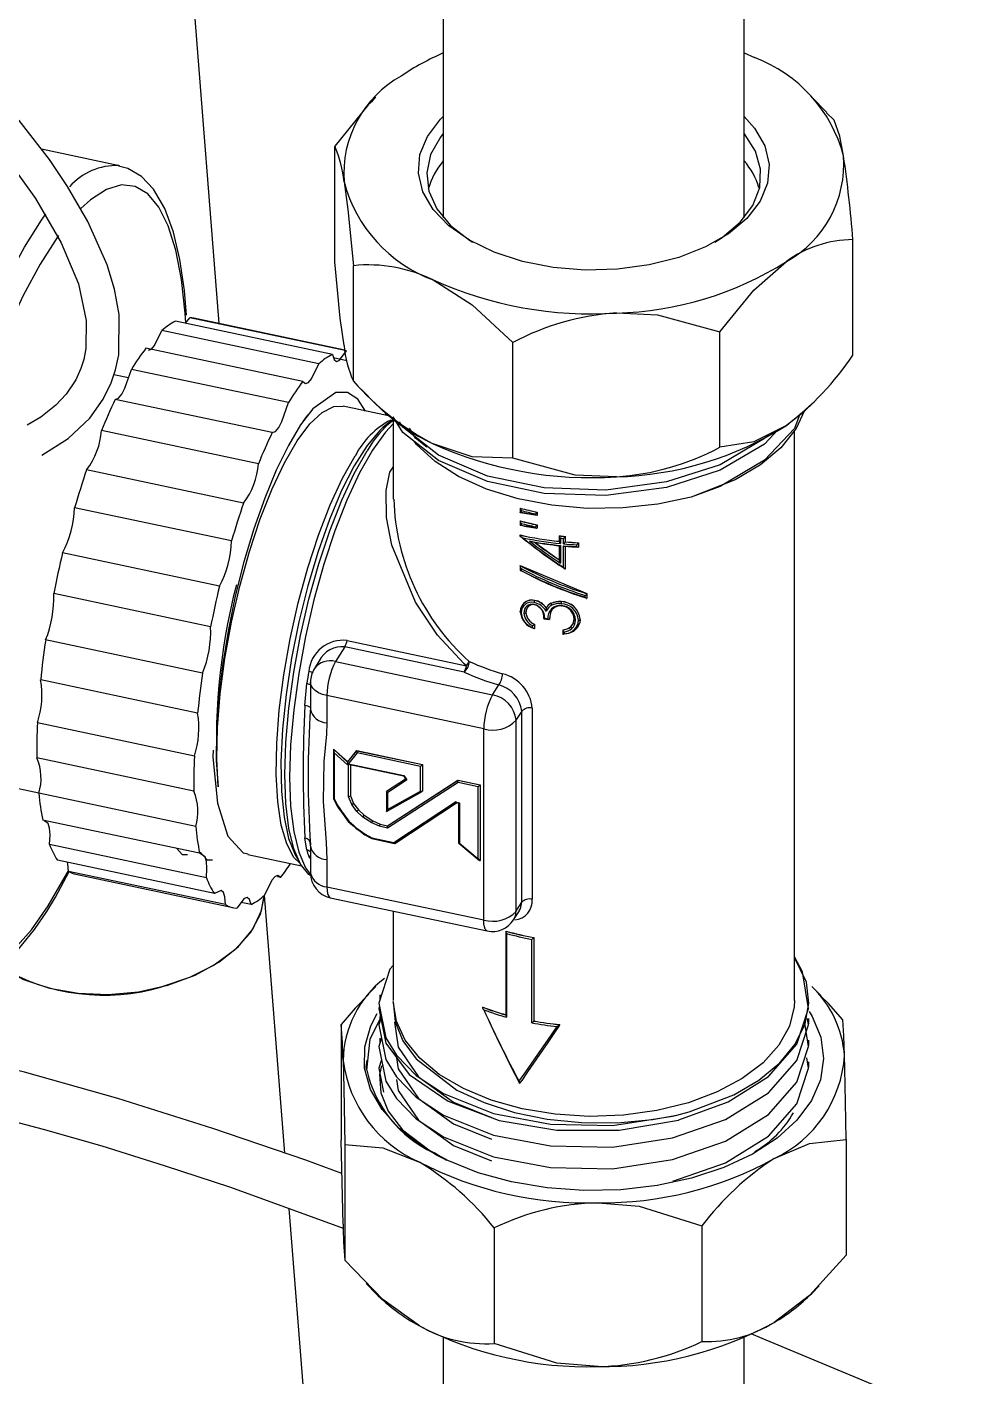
# Model space of a CAD drawing. Header units: millimetres. Extents: x 75 to 2075, y 25 to 1460.
# Drawn here: x 1692.1 to 1786.9, y 850 to 984.5 of the extents above; entities that cross this region are included whole.
import ezdxf

# ---------------------------------------------------------------- set-up
doc = ezdxf.new("R2010")
doc.units = ezdxf.units.MM
doc.header["$LTSCALE"] = 5

msp = doc.modelspace()

# ---------------------------------------------------------------- linework, layer by layer
at = {"color": 7, "linetype": 'Continuous', "lineweight": 25}
for p, q in [((1711.221, 954.897), (1703.705, 1049.758)), ((1733.566, 1007.158), (1733.566, 965.452)), ((1763.566, 965.452), (1763.566, 1007.158)), ((1763.566, 981.872), (1764.581, 981.408)), ((1726.842, 977.469), (1726.465, 977.086)), ((1771.802, 975.935), (1770.29, 977.469)), ((1772.533, 975.176), (1771.761, 975.892)), ((1722.736, 961.053), (1722.736, 972.578)), ((1701.276, 970.635), (1693.494, 972.284)), ((1760.641, 963.014), (1761.364, 963.482)), ((1774.397, 951.743), (1774.397, 963.269)), ((1724.599, 949.146), (1724.599, 960.671)), ((1722.506, 951.824), (1706.861, 955.141)), ((1707.848, 954.931), (1708.281, 955.484)), ((1723.927, 952.168), (1708.281, 955.484)), ((1723.745, 952.243), (1708.681, 955.436)), ((1721.16, 950.889), (1705.515, 954.205)), ((1761.129, 942.563), (1761.129, 954.088)), ((1719.563, 949.135), (1703.917, 952.451)), ((1740.503, 941.487), (1740.503, 953.012)), ((1723.95, 951.197), (1722.62, 951.479)), ((1702.189, 949.486), (1700.727, 949.796)), ((1718.128, 947.017), (1702.483, 950.333)), ((1725.364, 948.352), (1726.842, 946.853)), ((1716.51, 944.024), (1700.865, 947.34)), ((1770.29, 946.853), (1770.658, 947.226)), ((1728.115, 945.695), (1723.575, 946.657)), ((1715.128, 940.932), (1699.483, 944.248)), ((1728.038, 944.923), (1727.54, 944.524)), ((1728.566, 945.3), (1728.038, 944.923)), ((1728.565, 945.261), (1728.21, 944.943)), ((1728.566, 945.336), (1728.566, 937.391)), ((1768.566, 887.405), (1768.566, 944.236)), ((1713.648, 936.993), (1698.002, 940.309)), ((1712.453, 933.229), (1696.808, 936.545)), ((1741.222, 936.462), (1741.222, 936.054)), ((1741.233, 936.503), (1741.239, 936.512)), ((1741.239, 936.512), (1742.936, 936.109)), ((1741.318, 936.263), (1741.318, 936.091)), ((1742.931, 936.1), (1742.936, 936.109)), ((1742.931, 936.1), (1742.931, 935.804)), ((1742.936, 936.109), (1742.936, 935.813)), ((1741.222, 935.18), (1741.222, 934.771)), ((1741.233, 935.221), (1741.239, 935.23)), ((1741.239, 935.23), (1742.936, 934.83)), ((1741.318, 934.98), (1741.318, 934.809)), ((1742.744, 935.862), (1742.744, 935.925)), ((1742.931, 935.804), (1742.936, 935.813)), ((1742.931, 934.821), (1742.936, 934.83)), ((1742.931, 934.821), (1742.931, 934.521)), ((1742.936, 934.83), (1742.936, 934.53)), ((1741.232, 933.816), (1741.239, 933.825)), ((1742.744, 934.58), (1742.744, 934.645)), ((1742.931, 934.521), (1742.936, 934.53)), ((1745.115, 933.718), (1745.115, 933.168)), ((1745.117, 933.735), (1745.12, 933.745)), ((1745.117, 933.735), (1745.117, 933.735)), ((1745.24, 933.513), (1745.24, 932.963)), ((1745.537, 932.936), (1745.537, 933.485)), ((1745.708, 933.681), (1745.71, 933.69)), ((1745.708, 933.681), (1745.708, 933.681)), ((1745.708, 933.681), (1745.708, 933.131)), ((1745.71, 933.69), (1745.71, 933.141)), ((1711.256, 928.729), (1695.61, 932.045)), ((1742.658, 933.11), (1745.12, 931.348)), ((1745.115, 932.746), (1745.115, 931.32)), ((1745.24, 932.781), (1745.24, 931.006)), ((1745.537, 930.604), (1745.537, 932.753)), ((1745.708, 933.131), (1745.71, 933.141)), ((1745.708, 932.704), (1745.708, 930.444)), ((1745.71, 932.703), (1745.71, 930.454)), ((1746.885, 932.662), (1746.885, 932.844)), ((1747.047, 933.046), (1747.048, 933.056)), ((1747.047, 933.046), (1747.047, 933.046)), ((1747.047, 933.046), (1747.047, 932.619)), ((1747.047, 932.619), (1747.048, 932.628)), ((1747.047, 932.619), (1747.047, 932.619)), ((1747.048, 933.056), (1747.048, 932.628)), ((1741.222, 930.719), (1741.222, 930.288)), ((1741.233, 930.763), (1741.239, 930.772)), ((1741.239, 930.772), (1747.87, 927.984)), ((1741.318, 930.477), (1741.318, 930.286)), ((1745.708, 930.444), (1745.71, 930.454)), ((1710.366, 924.661), (1694.72, 927.977)), ((1747.869, 927.974), (1747.87, 927.984)), ((1747.869, 927.974), (1747.869, 927.524)), ((1747.87, 927.984), (1747.87, 927.533)), ((1742.664, 927.298), (1742.668, 927.307)), ((1744.307, 927.009), (1744.31, 927.018)), ((1745.325, 927.181), (1745.328, 927.19)), ((1747.713, 927.615), (1747.713, 927.805)), ((1747.869, 927.524), (1747.87, 927.533)), ((1741.793, 926.08), (1741.798, 926.089)), ((1741.847, 926.413), (1741.798, 926.089)), ((1743.588, 925.469), (1744.116, 925.396)), ((1743.821, 926.557), (1743.825, 926.566)), ((1744.163, 925.418), (1744.166, 925.428)), ((1744.226, 925.914), (1744.166, 925.428)), ((1746.6, 925.444), (1746.601, 925.453)), ((1747.196, 925.408), (1747.197, 925.417)), ((1742.456, 924.594), (1742.456, 924.784)), ((1742.645, 924.92), (1742.649, 924.929)), ((1742.645, 924.92), (1742.645, 924.492)), ((1742.645, 924.492), (1742.649, 924.501)), ((1742.649, 924.929), (1742.649, 924.501)), ((1745.484, 924.342), (1745.484, 923.919)), ((1745.486, 924.357), (1745.489, 924.366)), ((1745.612, 924.168), (1745.612, 923.982)), ((1746.286, 924.668), (1746.287, 924.677)), ((1709.568, 920.041), (1693.922, 923.358)), ((1723.753, 922.675), (1722.819, 921.207)), ((1735.637, 920.156), (1723.753, 922.675)), ((1723.981, 923.305), (1735.866, 920.786)), ((1721.199, 921.277), (1720.709, 920.508)), ((1722.819, 921.207), (1738.464, 917.891)), ((1709.069, 916.068), (1693.424, 919.385)), ((1719.767, 916.814), (1719.95, 919.005)), ((1720.319, 919.166), (1720.319, 916.459)), ((1738.464, 917.891), (1739.091, 918.876)), ((1737.603, 914.495), (1721.957, 917.811)), ((1721.957, 917.811), (1721.957, 915.104)), ((1741.391, 916.265), (1740.811, 915.353)), ((1741.391, 897.212), (1741.391, 916.265)), ((1742.429, 916.557), (1742.429, 897.504)), ((1708.75, 911.781), (1693.104, 915.097)), ((1737.603, 895.443), (1737.603, 914.495)), ((1740.811, 915.353), (1740.811, 896.3)), ((1722.601, 912.434), (1722.601, 907.56)), ((1722.61, 912.479), (1722.616, 912.488)), ((1722.61, 912.479), (1724.026, 911.19)), ((1722.616, 912.488), (1724.032, 911.199)), ((1722.699, 912.113), (1722.699, 907.506)), ((1724.012, 910.917), (1722.699, 912.113)), ((1724.962, 912.097), (1724.012, 910.917)), ((1724.026, 911.19), (1724.934, 912.318)), ((1724.032, 911.199), (1724.939, 912.327)), ((1724.934, 912.318), (1724.939, 912.327)), ((1724.934, 912.318), (1731.478, 910.931)), ((1724.934, 912.318), (1724.962, 912.097)), ((1724.939, 912.327), (1731.484, 910.94)), ((1731.286, 910.757), (1724.962, 912.097)), ((1708.691, 908.291), (1693.046, 911.608)), ((1724.026, 911.19), (1724.012, 910.917)), ((1724.026, 911.19), (1724.032, 911.199)), ((1724.11, 911.026), (1729.637, 909.854)), ((1724.11, 907.729), (1724.11, 911.026)), ((1724.11, 911.026), (1724.244, 910.936)), ((1724.244, 910.936), (1729.598, 909.802)), ((1724.303, 910.924), (1724.303, 907.805)), ((1724.309, 910.923), (1724.309, 907.814)), ((1731.286, 910.757), (1731.478, 910.931)), ((1731.286, 908.274), (1731.286, 910.757)), ((1731.478, 910.931), (1731.484, 910.94)), ((1731.478, 910.931), (1731.478, 908.27)), ((1731.484, 910.94), (1731.484, 908.279)), ((1727.907, 908.284), (1729.785, 909.52)), ((1727.913, 908.293), (1729.783, 909.524)), ((1729.939, 909.401), (1727.996, 908.123)), ((1727.998, 904.828), (1735.029, 909.375)), ((1728.003, 904.837), (1735.034, 909.384)), ((1735.035, 909.159), (1728.004, 904.612)), ((1729.637, 909.854), (1729.598, 909.802)), ((1729.598, 909.802), (1729.813, 909.478)), ((1729.637, 909.854), (1729.939, 909.401)), ((1729.939, 909.401), (1729.813, 909.478)), ((1735.029, 909.375), (1735.034, 909.384)), ((1735.035, 909.159), (1735.029, 909.375)), ((1735.029, 909.375), (1737.245, 908.905)), ((1735.034, 909.384), (1737.251, 908.914)), ((1737.053, 908.731), (1735.035, 909.159)), ((1689.812, 908.836), (1693.241, 908.109)), ((1708.881, 904.756), (1693.235, 908.072)), ((1724.11, 907.729), (1724.303, 907.805)), ((1724.303, 907.805), (1724.309, 907.814)), ((1724.303, 907.805), (1724.619, 907.06)), ((1724.309, 907.814), (1724.625, 907.069)), ((1727.898, 908.251), (1727.898, 906.271)), ((1727.898, 906.271), (1731.456, 908.249)), ((1727.907, 908.284), (1727.913, 908.293)), ((1727.996, 908.123), (1727.907, 908.284)), ((1727.996, 906.445), (1731.286, 908.274)), ((1727.996, 908.123), (1727.996, 906.445)), ((1731.286, 908.274), (1731.478, 908.27)), ((1731.478, 908.27), (1731.484, 908.279)), ((1737.053, 908.731), (1737.245, 908.905)), ((1737.053, 901.552), (1737.053, 908.731)), ((1737.245, 908.905), (1737.251, 908.914)), ((1737.245, 908.905), (1737.245, 901.367)), ((1737.251, 908.914), (1737.251, 901.376)), ((1722.601, 907.56), (1722.699, 907.506)), ((1722.605, 907.543), (1722.757, 907.242)), ((1722.699, 907.506), (1722.84, 907.228)), ((1722.757, 907.242), (1722.91, 906.941)), ((1722.84, 907.228), (1722.989, 906.934)), ((1722.91, 906.941), (1722.989, 906.934)), ((1722.911, 906.939), (1723.13, 906.605)), ((1722.989, 906.934), (1723.204, 906.606)), ((1723.13, 906.605), (1723.332, 906.298)), ((1723.204, 906.606), (1723.404, 906.302)), ((1724.444, 906.944), (1724.11, 907.729)), ((1724.444, 906.944), (1724.619, 907.06)), ((1724.941, 906.265), (1724.444, 906.944)), ((1724.619, 907.06), (1724.625, 907.069)), ((1724.619, 907.06), (1725.095, 906.41)), ((1724.625, 907.069), (1725.1, 906.419)), ((1724.941, 906.265), (1725.095, 906.41)), ((1725.095, 906.41), (1725.1, 906.419)), ((1725.095, 906.41), (1725.678, 905.879)), ((1725.1, 906.419), (1725.684, 905.888)), ((1728.623, 903.155), (1734.795, 907.215)), ((1728.718, 903.085), (1734.877, 907.137)), ((1734.795, 907.215), (1735.188, 907.132)), ((1734.863, 907.14), (1734.795, 907.215)), ((1734.863, 907.14), (1735.096, 907.09)), ((1735.09, 907.092), (1735.09, 903.109)), ((1735.096, 907.09), (1735.188, 907.132)), ((1735.188, 907.132), (1735.188, 903.087)), ((1709.269, 902.092), (1693.623, 905.408)), ((1723.332, 906.298), (1723.404, 906.302)), ((1723.332, 906.298), (1724.086, 905.267)), ((1723.404, 906.302), (1724.146, 905.287)), ((1724.086, 905.267), (1724.146, 905.287)), ((1724.087, 905.266), (1724.55, 904.86)), ((1724.146, 905.287), (1724.598, 904.892)), ((1725.55, 905.71), (1724.941, 906.265)), ((1725.55, 905.71), (1725.678, 905.879)), ((1726.442, 905.132), (1725.55, 905.71)), ((1725.678, 905.879), (1725.684, 905.888)), ((1725.678, 905.879), (1726.545, 905.317)), ((1725.684, 905.888), (1726.551, 905.326)), ((1726.442, 905.132), (1726.545, 905.317)), ((1727.196, 904.783), (1726.442, 905.132)), ((1726.545, 905.317), (1726.551, 905.326)), ((1726.545, 905.317), (1727.267, 904.983)), ((1726.551, 905.326), (1727.273, 904.992)), ((1724.55, 904.86), (1724.845, 904.601)), ((1724.598, 904.892), (1724.887, 904.637)), ((1724.845, 904.601), (1724.887, 904.637)), ((1724.845, 904.601), (1725.283, 904.286)), ((1724.887, 904.637), (1725.319, 904.326)), ((1725.283, 904.286), (1725.751, 903.948)), ((1725.319, 904.326), (1725.781, 903.993)), ((1725.751, 903.948), (1725.781, 903.993)), ((1725.751, 903.948), (1726.428, 903.559)), ((1725.781, 903.993), (1726.431, 903.619)), ((1727.196, 904.783), (1727.267, 904.983)), ((1728.004, 904.612), (1727.196, 904.783)), ((1727.267, 904.983), (1727.273, 904.992)), ((1727.267, 904.983), (1727.998, 904.828)), ((1727.273, 904.992), (1728.003, 904.837)), ((1727.998, 904.828), (1728.003, 904.837)), ((1728.004, 904.612), (1727.998, 904.828)), ((1709.949, 899.654), (1694.304, 902.97)), ((1719.95, 902.419), (1719.767, 903.633)), ((1720.319, 902.82), (1720.327, 902.939)), ((1720.319, 902.82), (1720.319, 900.113)), ((1726.429, 903.559), (1726.431, 903.619)), ((1726.429, 903.559), (1728.691, 903.079)), ((1726.431, 903.619), (1728.623, 903.155)), ((1728.718, 903.085), (1728.623, 903.155)), ((1735.188, 903.087), (1735.09, 903.109)), ((1735.099, 903.091), (1737.18, 901.376)), ((1735.188, 903.087), (1737.053, 901.552)), ((1710.745, 898.076), (1695.1, 901.392)), ((1714.086, 901.987), (1719.424, 900.855)), ((1718.889, 901.757), (1719.337, 900.999)), ((1720.319, 901.558), (1720.143, 901.808)), ((1721.957, 901.465), (1721.957, 898.759)), ((1737.245, 901.367), (1737.251, 901.376)), ((1711.85, 896.975), (1696.204, 900.291)), ((1696.931, 900.001), (1712.577, 896.685)), ((1717.34, 899.67), (1717.027, 899.736)), ((1721.957, 898.759), (1737.603, 895.443)), ((1714.396, 896.98), (1713.409, 897.189)), ((1717.772, 872.215), (1715.736, 897.91)), ((1722.301, 897.668), (1737.946, 894.352)), ((1740.811, 896.3), (1741.391, 897.212)), ((1728.566, 896.34), (1728.566, 887.403)), ((1740.574, 895.456), (1741.151, 896.362)), ((1739.806, 894.329), (1739.813, 894.337)), ((1739.806, 894.329), (1739.806, 894.329)), ((1739.791, 894.278), (1739.791, 885.932)), ((1739.876, 894.09), (1739.876, 885.744)), ((1742.396, 885.191), (1742.396, 893.512)), ((1742.585, 893.691), (1742.59, 893.7)), ((1742.585, 893.691), (1742.585, 893.691)), ((1742.585, 893.691), (1742.585, 885.37)), ((1742.59, 893.7), (1742.59, 885.379)), ((1726.842, 888.825), (1726.114, 888.087)), ((1727.253, 887.993), (1727.253, 887.479)), ((1771.224, 887.878), (1770.29, 888.825)), ((1737.487, 886.748), (1737.496, 886.756)), ((1723.394, 885.012), (1723.394, 873.487)), ((1727.253, 885.833), (1727.253, 885.319)), ((1742.585, 885.37), (1742.59, 885.379)), ((1745.182, 885.009), (1745.185, 885.018)), ((1769.998, 885.092), (1769.998, 885.632)), ((1727.253, 883.672), (1727.253, 883.159)), ((1769.998, 882.932), (1769.998, 883.472)), ((1769.998, 880.772), (1769.998, 881.312)), ((1723.745, 873.058), (1723.745, 861.533)), ((1773.738, 873.547), (1773.738, 862.022)), ((1732.604, 872.195), (1733.895, 871.506)), ((1732.687, 872.266), (1732.993, 872.063)), ((1721.708, 822.527), (1718.211, 866.671)), ((1738.636, 864.748), (1738.636, 853.223)), ((1759.344, 864.951), (1759.344, 853.426)), ((1725.862, 859.202), (1726.842, 858.209)), ((1770.29, 858.209), (1771.044, 858.974)), ((1733.566, 853.806), (1733.566, 831.491)), ((1763.566, 831.491), (1763.566, 853.806))]:
    msp.add_line(p, q, dxfattribs=at)
at = {"color": 7, "linetype": 'Continuous', "lineweight": 25, "flags": 128}
for points in [[(1673.567, 988.504), (1678.612, 983.892), (1684.121, 978.34), (1689.549, 972.039), (1692.915, 967.374), (1695.482, 962.954), (1697.182, 958.863), (1697.97, 955.206), (1697.932, 952.409), (1697.72, 951.326), (1697.436, 950.419), (1696.932, 949.304), (1695.969, 947.859), (1694.933, 946.753), (1693.451, 945.569), (1692.068, 944.756)], [(1693.545, 941.79), (1696.162, 943.428), (1698.321, 945.478), (1699.671, 947.373), (1700.46, 948.996), (1700.896, 950.301), (1701.208, 951.776), (1701.253, 955.808), (1700.792, 958.331), (1700.053, 960.759), (1698.141, 965.069), (1696.103, 968.574), (1694.299, 971.248), (1690.346, 976.336), (1685.371, 981.859), (1679.347, 987.77)], [(1726.493, 977.055), (1726.118, 976.726), (1722.736, 972.578)], [(1762.004, 963.855), (1759.715, 962.539), (1757.047, 961.489), (1754.09, 960.74), (1750.944, 960.317), (1747.718, 960.236), (1744.521, 960.497), (1741.461, 961.094), (1738.643, 962.005), (1736.163, 963.199), (1734.106, 964.636), (1732.541, 966.267), (1731.522, 968.036), (1731.083, 969.883), (1731.239, 971.745), (1731.986, 973.559), (1733.297, 975.262), (1733.566, 975.53)], [(1763.566, 975.53), (1764.591, 974.386), (1765.61, 972.617), (1766.049, 970.77), (1765.893, 968.908), (1765.146, 967.094), (1763.835, 965.39), (1762.004, 963.855)], [(1773.465, 971.625), (1773.095, 973.597), (1772.533, 975.176)], [(1733.566, 973.84), (1733.279, 973.478), (1732.298, 971.739), (1731.906, 969.924), (1732.116, 968.098), (1732.921, 966.329), (1734.291, 964.68), (1736.177, 963.21), (1736.491, 963.014)], [(1761.364, 963.482), (1763.153, 964.992), (1764.415, 966.67), (1765.105, 968.455), (1765.196, 970.283), (1764.686, 972.089), (1763.594, 973.806), (1763.566, 973.84)], [(1707.946, 955.75), (1707.762, 958.202), (1707.312, 961.295), (1706.663, 964.022), (1705.795, 966.364), (1704.666, 968.298), (1703.462, 969.569), (1702.123, 970.372), (1701.175, 970.585)], [(1707.888, 954.971), (1707.826, 955.945), (1707.464, 959.305), (1706.902, 962.215), (1706.147, 964.629), (1705.21, 966.511), (1704.107, 967.833), (1702.854, 968.574), (1701.47, 968.724), (1699.975, 968.28), (1698.393, 967.248), (1697.413, 966.355)], [(1723.667, 969.027), (1724.037, 966.272), (1724.599, 960.671)], [(1683.849, 889.148), (1683.251, 889.366), (1682.031, 890.258), (1680.96, 891.707), (1680.053, 893.692), (1679.323, 896.185), (1678.78, 899.15), (1678.431, 902.547), (1678.282, 906.328), (1678.334, 910.439), (1678.586, 914.822), (1679.036, 919.417), (1679.677, 924.159), (1680.5, 928.981), (1681.494, 933.816), (1682.643, 938.595), (1683.933, 943.252), (1685.345, 947.721), (1686.86, 951.94), (1688.455, 955.849), (1690.11, 959.393), (1691.799, 962.522), (1693.501, 965.194), (1693.953, 965.823)], [(1695.193, 963.679), (1695.063, 963.495), (1693.365, 960.83), (1691.681, 957.691), (1690.034, 954.125), (1688.451, 950.186), (1686.955, 945.934), (1685.568, 941.434), (1684.313, 936.754), (1683.207, 931.964), (1682.268, 927.138), (1681.51, 922.348), (1680.944, 917.667), (1680.58, 913.166), (1680.422, 908.913), (1680.472, 904.974), (1680.731, 901.406), (1681.01, 899.307)], [(1723.667, 952.697), (1723.297, 955.452), (1722.736, 961.053)], [(1761.129, 954.088), (1764.511, 958.236), (1767.763, 961.081)], [(1732.551, 959.244), (1736.449, 956.772), (1740.503, 953.012)], [(1750.816, 955.953), (1754.91, 955.775), (1761.129, 954.088)], [(1704.161, 952.261), (1704.178, 952.248), (1704.47, 952.357), (1704.781, 952.718), (1705.515, 954.205)], [(1722.506, 951.824), (1722.674, 951.315), (1722.907, 951.133), (1723.186, 951.222), (1723.927, 952.168)], [(1719.563, 949.135), (1719.824, 948.932), (1720.116, 949.041), (1720.427, 949.401), (1721.16, 950.889)], [(1700.865, 947.34), (1701.193, 947.464), (1701.516, 947.854), (1701.829, 948.45), (1702.483, 950.333)], [(1716.51, 944.024), (1716.838, 944.148), (1717.162, 944.537), (1717.474, 945.134), (1718.128, 947.017)], [(1725.819, 946.181), (1725.033, 947.374), (1724.017, 948.021), (1722.858, 948.014), (1720.561, 946.414)], [(1770.29, 946.853), (1769.24, 945.881), (1767.763, 944.75)], [(1720.561, 946.414), (1719.341, 944.797), (1718.116, 942.746), (1716.912, 940.298), (1715.756, 937.508), (1714.674, 934.437), (1713.691, 931.154), (1712.828, 927.732), (1712.107, 924.247), (1711.547, 920.78), (1711.159, 917.414), (1710.954, 914.225), (1710.934, 911.342), (1711.105, 908.715)], [(1711.106, 908.719), (1710.974, 911.501), (1711.046, 914.617), (1711.32, 917.985), (1711.791, 921.518), (1712.445, 925.123), (1713.265, 928.708), (1714.23, 932.179), (1715.316, 935.445), (1716.493, 938.422), (1717.731, 941.032), (1718.998, 943.207), (1720.261, 944.89), (1721.487, 946.039), (1722.644, 946.622), (1723.575, 946.657)], [(1720.054, 945.794), (1719.638, 945.251), (1719.609, 945.214)], [(1727.767, 945.988), (1727.803, 945.767), (1727.804, 945.76)], [(1766.94, 944.331), (1765.588, 942.891), (1761.153, 940.293), (1755.799, 938.566), (1749.762, 937.759), (1743.614, 937.974), (1737.984, 939.157), (1733.101, 941.249), (1729.531, 944.03), (1728.554, 945.601)], [(1769.571, 946.249), (1768.734, 944.446), (1767.204, 942.525), (1765.196, 940.829), (1762.651, 939.308), (1758.266, 937.601)], [(1769.12, 945.875), (1768.572, 944.449), (1765.588, 941.271), (1761.153, 938.673), (1758.266, 937.601)], [(1727.54, 944.524), (1727.23, 944.234), (1725.967, 942.734), (1724.687, 940.721), (1723.423, 938.248), (1722.209, 935.379), (1721.076, 932.187), (1720.053, 928.757), (1719.166, 925.175), (1718.439, 921.536), (1717.89, 917.934), (1717.534, 914.461), (1717.38, 911.208), (1717.431, 908.259), (1717.687, 905.69), (1718.141, 903.568), (1718.781, 901.948), (1718.889, 901.757)], [(1728.566, 944.901), (1727.811, 944.083), (1726.517, 942.29)], [(1727.581, 944.511), (1728.179, 945.019), (1728.394, 945.118)], [(1765.969, 943.837), (1765.588, 943.431), (1761.153, 940.833), (1755.799, 939.106), (1749.762, 938.299), (1743.614, 938.514), (1737.984, 939.697), (1733.101, 941.79), (1729.531, 944.57), (1729.196, 945.11)], [(1731.923, 942.594), (1730.803, 943.465), (1730.179, 944.466)], [(1767.763, 944.75), (1764.511, 943.095), (1761.129, 942.563)], [(1758.266, 937.601), (1754.959, 936.895), (1751.464, 936.515), (1747.908, 936.478), (1744.392, 936.788), (1741.016, 937.432), (1737.883, 938.401), (1735.083, 939.665), (1732.764, 941.147), (1730.905, 942.832), (1730.658, 943.173)], [(1740.503, 941.487), (1736.449, 941.631), (1732.551, 942.913)], [(1719.301, 901.06), (1718.678, 901.686), (1717.958, 903.024), (1717.416, 904.881), (1717.063, 907.209), (1716.91, 909.948), (1716.961, 913.026), (1717.215, 916.364), (1717.664, 919.876), (1718.297, 923.47), (1719.098, 927.054), (1720.046, 930.534), (1721.117, 933.821), (1722.282, 936.829), (1723.511, 939.48), (1724.774, 941.707)], [(1720.33, 899.876), (1720.174, 899.991), (1719.34, 900.993), (1718.669, 902.533), (1718.177, 904.572), (1717.877, 907.06), (1717.776, 909.936), (1717.877, 913.129), (1718.177, 916.56), (1718.669, 920.146), (1719.34, 923.797), (1720.174, 927.423), (1721.151, 930.936), (1722.247, 934.249), (1723.434, 937.28), (1724.683, 939.955), (1725.964, 942.208)], [(1726.517, 942.29), (1725.223, 940.014), (1723.961, 937.311), (1722.762, 934.249), (1721.655, 930.902), (1720.668, 927.353), (1719.825, 923.689), (1719.147, 920.001), (1718.65, 916.379), (1718.347, 912.912), (1718.245, 909.687), (1718.347, 906.781), (1718.65, 904.267), (1719.147, 902.207), (1719.825, 900.652), (1720.323, 899.965)], [(1750.816, 939.622), (1746.722, 939.8), (1740.503, 941.487)], [(1735.866, 920.786), (1735.638, 920.985), (1732.984, 923.84), (1730.796, 927.13), (1728.43, 932.813), (1727.899, 935.577), (1727.872, 938.261), (1728.238, 940.083), (1728.566, 940.597)], [(1741.318, 936.091), (1741.316, 936.09), (1741.273, 936.063), (1741.237, 936.047), (1741.224, 936.049), (1741.223, 936.054)], [(1741.318, 934.809), (1741.316, 934.808), (1741.273, 934.781), (1741.237, 934.765), (1741.224, 934.766), (1741.223, 934.776)], [(1742.744, 935.862), (1742.746, 935.86), (1742.794, 935.82), (1742.851, 935.789), (1742.891, 935.781), (1742.915, 935.786), (1742.931, 935.803)], [(1742.744, 934.58), (1742.746, 934.578), (1742.794, 934.538), (1742.851, 934.506), (1742.891, 934.498), (1742.915, 934.504), (1742.931, 934.521)], [(1745.116, 932.746), (1745.115, 932.739), (1745.123, 932.73), (1745.146, 932.73), (1745.191, 932.749), (1745.238, 932.779), (1745.24, 932.781)], [(1745.708, 932.704), (1745.697, 932.686), (1745.678, 932.679), (1745.643, 932.684), (1745.589, 932.713), (1745.539, 932.751), (1745.537, 932.753)], [(1747.047, 932.619), (1747.039, 932.6), (1747.022, 932.593), (1746.989, 932.597), (1746.936, 932.623), (1746.887, 932.66), (1746.885, 932.662)], [(1741.223, 930.288), (1741.225, 930.278), (1741.239, 930.27), (1741.267, 930.271), (1741.316, 930.286), (1741.318, 930.286)], [(1745.708, 930.444), (1745.702, 930.433), (1745.691, 930.43), (1745.669, 930.439), (1745.623, 930.483), (1745.539, 930.601), (1745.537, 930.604)], [(1742.661, 926.871), (1742.645, 926.848), (1742.632, 926.848), (1742.625, 926.869), (1742.624, 926.909)], [(1745.375, 926.749), (1745.375, 926.749), (1744.983, 926.723), (1744.646, 926.58), (1744.4, 926.349), (1744.257, 926.047), (1744.193, 925.738), (1744.163, 925.419), (1744.163, 925.419)], [(1744.31, 927.018), (1744.789, 927.174), (1745.328, 927.19)], [(1745.375, 926.749), (1745.366, 926.725), (1745.359, 926.724), (1745.355, 926.745), (1745.354, 926.785)], [(1747.713, 927.615), (1747.715, 927.612), (1747.774, 927.55), (1747.825, 927.512), (1747.851, 927.504), (1747.863, 927.508), (1747.869, 927.524)], [(1741.318, 926.086), (1741.269, 926.104), (1741.235, 926.131), (1741.222, 926.163), (1741.233, 926.197)], [(1743.581, 925.499), (1743.576, 925.481), (1743.581, 925.471), (1743.6, 925.47), (1743.641, 925.488), (1743.683, 925.516), (1743.686, 925.517)], [(1744.163, 925.418), (1744.149, 925.401), (1744.128, 925.395), (1744.091, 925.402), (1744.038, 925.433), (1743.993, 925.472), (1743.991, 925.475)], [(1747.196, 925.408), (1747.196, 925.408), (1747.167, 925.095), (1746.947, 924.591), (1746.536, 924.218), (1746.044, 924.015), (1745.486, 923.929), (1745.486, 923.929)], [(1746.287, 924.677), (1746.53, 925.036), (1746.601, 925.453)], [(1746.6, 925.444), (1746.605, 925.41), (1746.633, 925.38), (1746.679, 925.358), (1746.735, 925.348)], [(1742.456, 924.594), (1742.458, 924.592), (1742.515, 924.528), (1742.573, 924.486), (1742.609, 924.474), (1742.629, 924.478), (1742.645, 924.492)], [(1745.612, 923.982), (1745.61, 923.98), (1745.558, 923.936), (1745.513, 923.909), (1745.492, 923.905), (1745.485, 923.912), (1745.485, 923.919)], [(1745.489, 924.366), (1745.921, 924.469), (1746.287, 924.677)], [(1721.957, 917.811), (1721.516, 917.934), (1721.125, 918.105), (1720.799, 918.316), (1720.55, 918.56), (1720.389, 918.827), (1720.321, 919.107), (1720.319, 919.166)], [(1721.957, 915.104), (1721.918, 913.96), (1721.659, 911.254), (1721.586, 907.257), (1721.879, 903.18), (1721.957, 901.465)], [(1710.613, 912.363), (1710.594, 911.683), (1711.045, 907.101), (1712.092, 903.808), (1713.613, 902.149), (1714.095, 902.03)], [(1722.757, 907.242), (1722.758, 907.242), (1722.765, 907.233), (1722.778, 907.227), (1722.795, 907.224), (1722.816, 907.224), (1722.84, 907.228)], [(1723.13, 906.605), (1723.136, 906.6), (1723.147, 906.596), (1723.163, 906.596), (1723.182, 906.6), (1723.204, 906.606)], [(1694.304, 902.97), (1694.36, 903.918), (1694.307, 904.602), (1694.169, 905.055), (1693.757, 905.321)], [(1706.998, 902.573), (1707.545, 901.975), (1708.078, 901.981)], [(1696.204, 900.291), (1696.145, 901.057), (1696.105, 901.178)], [(1709.949, 899.654), (1710.005, 900.602), (1709.953, 901.286), (1709.814, 901.739), (1709.269, 902.092)], [(1709.338, 902.204), (1710.028, 901.449), (1710.562, 901.455)], [(1720.319, 901.749), (1720.29, 901.762), (1720.143, 901.808)], [(1694.029, 896.296), (1694.893, 897.714), (1696.273, 900.27)], [(1694.188, 896.86), (1695.882, 899.767), (1696.195, 900.359)], [(1717.34, 899.67), (1717.079, 899.873), (1716.787, 899.763), (1716.476, 899.403), (1715.742, 897.916)], [(1681.01, 899.307), (1681.194, 898.265), (1681.854, 895.598), (1682.701, 893.446), (1683.723, 891.841), (1684.903, 890.807), (1686.225, 890.361), (1687.667, 890.508), (1689.208, 891.248), (1690.825, 892.567), (1692.494, 894.448), (1694.188, 896.86)], [(1711.85, 896.975), (1711.791, 897.741), (1711.641, 898.196), (1711.421, 898.388), (1710.745, 898.076)], [(1721.957, 898.759), (1721.974, 898.386), (1722.023, 898.081), (1722.103, 897.853), (1722.21, 897.712), (1722.301, 897.668)], [(1689.322, 890.811), (1689.495, 890.693), (1691.718, 889.508), (1694.31, 888.648), (1697.164, 888.149), (1700.164, 888.03), (1703.187, 888.297), (1706.11, 888.938), (1708.811, 889.928), (1711.182, 891.226), (1713.125, 892.779), (1714.56, 894.523), (1715.429, 896.386), (1715.689, 897.869)], [(1715.689, 897.869), (1715.297, 895.991), (1714.306, 894.147), (1712.759, 892.437), (1710.72, 890.932), (1708.272, 889.695), (1705.514, 888.775)], [(1714.396, 896.98), (1714.228, 897.49), (1713.996, 897.671), (1713.717, 897.583), (1712.976, 896.637)], [(1741.124, 896.381), (1741.257, 896.561), (1741.391, 897.212)], [(1683.798, 889.234), (1684.581, 889.026), (1686.176, 889.138), (1687.742, 889.712), (1689.366, 890.77), (1691.073, 892.373), (1692.806, 894.499), (1694.029, 896.296)], [(1737.946, 894.352), (1737.855, 894.396), (1737.748, 894.537), (1737.668, 894.764), (1737.619, 895.07), (1737.603, 895.443)], [(1727.213, 886.815), (1727.147, 886.61), (1727.825, 883.16), (1730.162, 880.032), (1734.05, 877.369), (1739.14, 875.461), (1744.897, 874.478), (1751.086, 874.482), (1757.002, 875.494), (1757.056, 875.508), (1761.964, 877.302), (1765.983, 879.845), (1768.793, 883.062), (1769.971, 886.623), (1769.387, 890.285), (1768.566, 891.765)], [(1756.86, 875.997), (1758.064, 876.314), (1762.514, 878.011), (1765.015, 879.474), (1767.114, 881.206), (1768.635, 883.064), (1769.623, 885.1), (1769.993, 887.144), (1769.758, 889.254), (1768.566, 891.704)], [(1728.566, 890.901), (1728.235, 890.531), (1727.147, 887.151), (1727.825, 883.7), (1728.887, 881.968), (1730.87, 879.953), (1733.568, 878.163), (1738.559, 876.161), (1744.252, 875.078), (1750.425, 874.972), (1756.405, 875.883), (1756.86, 875.997)], [(1726.141, 888.061), (1724.784, 886.659), (1723.394, 885.012)], [(1773.387, 885.501), (1771.949, 887.12), (1771.201, 887.855)], [(1770.033, 886.313), (1770.326, 885.832), (1771.198, 883.763), (1771.483, 881.64), (1771.174, 879.519), (1770.28, 877.453), (1768.824, 875.497), (1766.843, 873.701), (1764.388, 872.112), (1761.524, 870.771), (1758.324, 869.712), (1754.872, 868.964), (1751.256, 868.544), (1747.57, 868.465), (1743.911, 868.729), (1740.371, 869.328), (1737.044, 870.246), (1734.016, 871.461), (1731.364, 872.941), (1729.158, 874.647), (1727.455, 876.536), (1726.298, 878.557), (1725.718, 880.66), (1725.73, 882.789), (1726.333, 884.889), (1726.986, 886.134)], [(1768.566, 887.405), (1768.538, 886.799), (1768.067, 884.843), (1767.026, 882.963), (1765.445, 881.212), (1763.37, 879.642), (1760.863, 878.3), (1757.996, 877.223), (1754.853, 876.445), (1751.526, 875.987), (1748.112, 875.862), (1744.712, 876.076), (1741.425, 876.621), (1738.346, 877.481), (1735.567, 878.631), (1733.167, 880.038), (1731.218, 881.66), (1729.776, 883.45), (1728.883, 885.356), (1728.567, 887.322)], [(1728.567, 887.322), (1728.771, 885.289), (1729.545, 883.395), (1730.851, 881.601), (1734.923, 878.484), (1737.632, 877.234), (1740.663, 876.261), (1743.932, 875.596), (1747.344, 875.247), (1750.897, 875.229), (1754.406, 875.553), (1756.86, 875.997)], [(1737.487, 886.748), (1737.476, 886.732), (1737.471, 886.706), (1737.48, 886.662), (1737.519, 886.586), (1737.611, 886.476), (1737.613, 886.474)], [(1723.456, 870.176), (1719.858, 871.502), (1710.596, 874.667), (1701.102, 877.657), (1691.815, 880.268), (1682.478, 882.493), (1672.116, 884.331), (1665.278, 885.051), (1658.351, 885.217), (1651.513, 884.593), (1645.408, 883.018), (1640.979, 880.888), (1639.308, 879.748), (1637.488, 878.193), (1635.385, 875.792), (1633.316, 872.281), (1632.16, 869.172), (1631.348, 865.324), (1631.04, 860.608)], [(1725.93, 880.47), (1726.272, 883.575), (1727.266, 885.607)], [(1727.414, 885.818), (1727.147, 884.99), (1727.825, 881.539), (1728.887, 879.807), (1730.87, 877.792), (1733.568, 876.002), (1738.559, 874.001), (1744.252, 872.917), (1750.425, 872.812), (1756.405, 873.722), (1761.681, 875.547), (1765.983, 878.225), (1768.793, 881.441), (1769.971, 885.003), (1769.871, 885.625)], [(1727.414, 883.658), (1727.147, 882.83), (1727.825, 879.379), (1728.887, 877.647), (1730.87, 875.632), (1733.568, 873.842), (1738.559, 871.841), (1744.252, 870.757), (1750.425, 870.652), (1756.405, 871.562), (1761.681, 873.387), (1765.983, 876.064), (1768.793, 879.281), (1769.971, 882.842), (1769.564, 885.394)], [(1728.713, 885.249), (1729.066, 882.757), (1731.089, 879.803), (1734.57, 877.268), (1738.375, 875.748)], [(1745.159, 884.975), (1744.51, 884.017), (1743.902, 883.125), (1743.299, 882.245), (1743.149, 882.027), (1742.85, 881.592), (1742.553, 881.159), (1741.962, 880.303), (1741.378, 879.457), (1741.175, 879.164), (1741.175, 879.164), (1741.175, 879.164)], [(1773.562, 881.927), (1773.493, 883.908), (1773.387, 885.501)], [(1741.119, 879.347), (1741.199, 879.461), (1741.786, 880.304), (1742.38, 881.157), (1742.679, 881.588), (1742.98, 882.021), (1743.131, 882.239), (1743.737, 883.116), (1744.348, 884.004), (1744.911, 884.826)], [(1723.57, 881.438), (1723.639, 878.673), (1723.745, 873.058)], [(1725.93, 880.47), (1725.888, 880.819), (1725.975, 881.463)], [(1727.414, 881.497), (1727.147, 880.669), (1727.614, 878.294)], [(1727.417, 880.914), (1727.197, 880.033), (1727.339, 878.219), (1728.073, 876.397), (1729.511, 874.527), (1732.394, 872.32)], [(1728.908, 881.71), (1729.066, 880.596), (1731.089, 877.643), (1734.57, 875.108), (1738.375, 873.587)], [(1756.446, 869.415), (1761.681, 871.226), (1765.983, 873.904), (1768.793, 877.121), (1769.971, 880.682), (1769.807, 881.711)], [(1773.738, 873.547), (1773.671, 877.267), (1773.598, 880.615), (1773.562, 881.927)], [(1636.04, 860.617), (1636.258, 864.307), (1636.936, 867.689), (1638.107, 870.709), (1639.798, 873.333), (1641.784, 875.338), (1643.785, 876.75), (1645.658, 877.725), (1647.424, 878.432), (1652.177, 879.636), (1658.096, 880.206), (1664.309, 880.098), (1670.812, 879.459), (1678.035, 878.288), (1683.308, 877.194), (1688.233, 876.024), (1693.665, 874.595), (1699.51, 872.915), (1705.741, 870.986), (1712.342, 868.812), (1723.582, 864.711)], [(1728.908, 879.549), (1729.066, 878.436), (1731.089, 875.482), (1734.57, 872.947), (1738.375, 871.427)], [(1741.119, 879.347), (1741.119, 879.344), (1741.129, 879.215), (1741.143, 879.165), (1741.156, 879.153), (1741.166, 879.155), (1741.175, 879.164)], [(1723.57, 865.107), (1723.5, 867.872), (1723.394, 873.487)], [(1723.745, 873.058), (1727.541, 872.747), (1731.191, 871.306)], [(1733.895, 871.506), (1732.818, 872.033), (1730.234, 873.782)], [(1766.541, 871.652), (1770.069, 873.164), (1773.738, 873.547)], [(1748.99, 867.252), (1753.1, 866.901), (1759.344, 864.951)], [(1731.191, 854.975), (1727.541, 857.606), (1723.745, 861.533)], [(1773.738, 862.022), (1770.069, 858.023), (1766.541, 855.321)], [(1817.388, 832.606), (1809.758, 835.453), (1803.142, 838.06), (1797.988, 840.148), (1793.889, 841.832), (1789.734, 843.554), (1785.515, 845.312), (1765.367, 853.728), (1764.266, 854.18)], [(1748.99, 850.921), (1744.879, 851.273), (1738.636, 853.223)]]:
    msp.add_lwpolyline(points, dxfattribs=at)
at = {"color": 7, "linetype": 'Continuous', "lineweight": 25}
for centre, radius, start, end in [((1743.341, 959.06), 24.818, 113.19595, 124.26236), ((1759.531, 967.898), 14.423, 14.9757, 69.50563), ((1734.757, 969.844), 11.12, 118.98225, 184.21378), ((1711.924, 967.843), 11.803, 5.75821, 23.65299), ((1738.983, 966.438), 7.158, 139.17683, 165.05133), ((1757.994, 966.348), 7.335, 16.42906, 40.56486), ((1762.375, 970.808), 11.12, 298.98225, 4.21378), ((1647.285, 953.323), 127.5, 4.47405, 8.25326), ((1700.984, 964.417), 6.234, 87.87954, 138.72402), ((1737.601, 972.754), 14.423, 194.9757, 249.50563), ((1774.476, 951.877), 11.392, 90.39883, 126.10419), ((1726.093, 946.126), 14.621, 63.79041, 95.86473), ((1749.968, 989.321), 33.379, 271.45607, 302.21702), ((1748.288, 994.247), 38.378, 245.79183, 273.77708), ((1709.662, 949.674), 6.143, 117.13146, 132.46731), ((1708.211, 953.213), 2.272, 78.05861, 88.21384), ((1752.521, 930.419), 25.591, 93.81985, 118.01016), ((1722.43, 938.367), 23.261, 142.73671, 149.03953), ((1735.411, 953.881), 11.803, 185.75821, 203.65299), ((1725.308, 946.357), 6.143, 117.13146, 132.46731), ((1750.293, 967.965), 29.053, 306.96267, 326.05966), ((1738.076, 935.051), 23.261, 142.73671, 149.03953), ((1745.56, 967.7), 27.993, 221.51543, 242.30794), ((1749.491, 923.752), 54.045, 154.12183, 157.71313), ((1741.041, 961.321), 20.272, 225.53928, 245.2411), ((1692.366, 944.675), 7.129, 322.23786, 356.56977), ((1732.319, 937.77), 8.51, 118.03191, 152.44847), ((1735.598, 936.722), 11.087, 129.33588, 150.34606), ((1749.968, 972.99), 33.379, 271.45607, 302.21702), ((1765.136, 920.436), 54.045, 154.12183, 157.71313), ((1748.288, 977.916), 38.378, 245.79183, 273.77708), ((1749.111, 965.156), 25.591, 273.81985, 298.01016), ((1779.062, 912.513), 85.693, 161.07301, 163.71374), ((1708.012, 941.358), 7.129, 322.23786, 356.56977), ((1751.182, 938.043), 22.562, 181.65711, 228.23637), ((1686.402, 936.905), 10.412, 332.17435, 358.0156), ((1794.707, 909.197), 85.693, 161.07301, 163.71374), ((1741.489, 936.459), 0.26, 170.26961, 229.03926), ((1749.279, 966.642), 31.195, 255.05217, 258.25922), ((1747, 966.63), 31.094, 259.31022, 262.48071), ((1749.285, 966.711), 31.473, 255.33793, 258.00563), ((1746.989, 966.862), 31.289, 259.55734, 262.20188), ((1742.434, 936.443), 0.604, 300.87805, 325.38228), ((1741.488, 935.177), 0.26, 170.2615, 229.08512), ((1749.229, 965.365), 31.187, 255.14381, 258.35046), ((1747, 965.348), 31.094, 259.31022, 262.48071), ((1749.234, 965.434), 31.465, 255.42886, 258.09622), ((1746.989, 965.58), 31.289, 259.55734, 262.20188), ((1742.433, 935.165), 0.606, 300.9434, 325.39139), ((1741.514, 933.643), 0.33, 148.45217, 166.95833), ((1742.296, 935.256), 1.894, 234.33936, 244.69405), ((1748.309, 965.127), 32.101, 257.26444, 264.29257), ((1771.666, 970.5), 47.732, 230.38639, 237.05441), ((1748.309, 965.11), 32.074, 257.26444, 264.29257), ((1771.761, 970.985), 48.149, 231.04035, 236.99928), ((1748.339, 965.37), 32.555, 257.84941, 264.53756), ((1745.425, 933.761), 0.31, 184.7136, 233.20133), ((1748.514, 967.379), 33.815, 264.23407, 265.2402), ((1748.514, 967.36), 33.787, 264.23407, 265.2402), ((1748.513, 967.424), 34.069, 264.48612, 264.98816), ((1745.265, 933.895), 0.492, 303.53014, 334.12093), ((1793.278, 908.542), 100.456, 166.46959, 168.84469), ((1702.047, 933.589), 10.412, 332.17435, 358.0156), ((1748.379, 965.491), 32.861, 259.06486, 264.51857), ((1771.798, 971.275), 48.239, 232.06837, 236.59404), ((1748.397, 965.355), 32.762, 259.90324, 264.25367), ((1771.925, 971.406), 48.209, 232.61477, 236.21513), ((1745.434, 933.221), 0.323, 189.38004, 232.94533), ((1745.265, 933.346), 0.492, 303.53014, 334.12093), ((1748.545, 967.254), 34.45, 264.9911, 267.23804), ((1748.545, 967.072), 34.45, 264.9911, 267.23804), ((1745.782, 933.113), 0.0767, 165.84588, 166.09324), ((1748.549, 967.265), 34.252, 265.24237, 267.48677), ((1748.549, 966.838), 34.252, 265.24237, 267.48677), ((1748.549, 967.246), 34.223, 265.24237, 267.48677), ((1746.638, 933.208), 0.439, 304.11931, 338.37902), ((1741.58, 930.711), 0.352, 171.55592, 221.83165), ((1758.996, 963.745), 37.462, 241.6938, 252.72067), ((1745.745, 931.382), 0.63, 183.95568, 216.65598), ((1758.871, 963.019), 37.16, 241.7715, 252.61439), ((1758.976, 963.747), 37.666, 242.04372, 252.60059), ((1758.966, 963.533), 37.64, 242.04011, 252.6042), ((1683.54, 927.529), 11.189, 338.10946, 2.29447), ((1808.924, 905.226), 100.456, 166.46959, 168.84469), ((1772.724, 913.256), 61.787, 165.38008, 184.21091), ((1747.59, 928.075), 0.297, 294.47197, 340.17077), ((1742.403, 926.156), 1.171, 77.17021, 177.99374), ((1742.357, 926.088), 1.038, 75.00956, 180.1183), ((1742.388, 926.21), 1.132, 75.67161, 146.17028), ((1742.44, 926.088), 0.842, 77.37418, 183.82981), ((1742.547, 926.124), 0.756, 81.32135, 183.28824), ((1742.239, 925.515), 1.447, 0.10012, 74.54931), ((1743.083, 927.114), 0.458, 156.33339, 182.78739), ((1742.248, 925.333), 1.798, 29.7905, 77.8656), ((1742.306, 925.639), 1.282, 353.77164, 73.92227), ((1742.34, 925.517), 1.81, 35.08269, 79.70716), ((1742.379, 925.582), 1.749, 34.25539, 80.48286), ((1744.94, 925.714), 1.242, 117.42019, 155.64126), ((1744.883, 925.902), 1.247, 117.51494, 148.32835), ((1744.802, 926.004), 1.127, 115.86031, 150.04673), ((1745.208, 925.574), 1.221, 83.1017, 184.65734), ((1744.528, 926.973), 0.224, 170.97216, 224.29748), ((1745.131, 925.229), 1.961, 84.30745, 114.85877), ((1745.102, 925.291), 1.693, 83.123, 115.70678), ((1746.118, 926.998), 0.814, 166.99376, 181.76937), ((1745.257, 925.189), 1.783, 4.32179, 88.46123), ((1745.302, 925.282), 1.899, 3.79575, 89.28573), ((1745.291, 925.279), 1.911, 4.12846, 88.89714), ((1745.276, 925.328), 1.459, 0.7629, 86.93739), ((1745.27, 925.423), 1.33, 0.92232, 85.46616), ((1743.146, 926.345), 1.919, 184.429, 254.84532), ((1743.063, 926.237), 1.751, 184.9354, 249.72132), ((1741.657, 926.211), 0.188, 252.39696, 316.18628), ((1743.06, 926.116), 1.462, 183.32048, 245.61152), ((1743.224, 926.237), 1.439, 186.2513, 246.27469), ((1743.144, 926.183), 1.348, 184.00549, 248.50384), ((1748.393, 958.211), 33.031, 261.80688, 262.34197), ((1744.721, 926.355), 0.922, 167.35283, 188.01294), ((1745.639, 925.379), 1.397, 268.89906, 357.72995), ((1745.507, 925.434), 1.093, 315.45153, 0.51662), ((1745.618, 925.309), 1.117, 313.0749, 1.95684), ((1747.062, 925.47), 0.148, 259.78535, 335.30107), ((1699.185, 924.213), 11.189, 338.10946, 2.29447), ((1742.336, 925.15), 0.385, 288.1416, 323.26203), ((1745.333, 925.934), 1.585, 275.53593, 306.94802), ((1745.729, 924.386), 0.248, 190.32157, 241.76446), ((1745.385, 925.778), 1.626, 278.04625, 307.81369), ((1746.503, 924.674), 0.218, 181.61187, 235.97692), ((1782.282, 910.253), 89.326, 171.56409, 174.13267), ((1723.563, 919.894), 3.436, 83.00226, 174.53856), ((1723.459, 920.184), 2.508, 83.28413, 154.21734), ((1721.972, 923.679), 2.044, 330.58659, 349.43984), ((1722.265, 919.346), 1.942, 73.43509, 143.26591), ((1729.228, 917.774), 7.271, 151.82179, 179.70574), ((1734.722, 921.259), 1.433, 309.68727, 358.19951), ((1734.146, 922.255), 2.262, 319.50707, 332.61323), ((1746.479, 943.979), 24.997, 245.60448, 253.71619), ((1797.928, 906.937), 89.326, 171.56409, 174.13267), ((1800.458, 906.886), 81.415, 170.57295, 171.43935), ((1719.486, 916.988), 3.299, 71.92071, 78.5234), ((1722.819, 919.166), 2.5, 147.5438, 180), ((1733.856, 921.16), 2.044, 330.58659, 349.43984), ((1746.392, 943.87), 26.038, 245.60448, 253.71619), ((1737.589, 920.008), 1.88, 322.97466, 359.28508), ((1738.564, 916.212), 3.881, 5.10447, 76.50602), ((1684.592, 917.888), 8.957, 341.84828, 9.6202), ((1719.461, 916.563), 2.491, 69.85628, 78.67928), ((1738.306, 915.866), 3.111, 7.36713, 75.39581), ((1744.874, 914.458), 7.271, 151.82179, 179.70574), ((1737.962, 915.073), 2.863, 5.60546, 79.89477), ((1700.238, 914.571), 8.957, 341.84828, 9.6202), ((1845.575, 910.224), 125.98, 177.0012, 182.9988), ((1719.759, 915.871), 0.943, 53.57025, 89.47959), ((1818.001, 909.759), 97.911, 176.00616, 183.99384), ((1722.006, 916.831), 1.728, 192.43794, 268.38599), ((1742.157, 915.533), 1.059, 75.11169, 136.31936), ((1752.169, 912.368), 59.128, 177.35461, 180.7369), ((1738.497, 917.581), 3.213, 253.84098, 316.0814), ((1688.316, 909.581), 5.146, 342.9454, 23.19055), ((1767.815, 909.052), 59.128, 177.35461, 180.7369), ((1720.253, 910.645), 27.139, 185.44129, 191.12777), ((1703.961, 906.265), 5.146, 342.9454, 23.19055), ((1735.898, 907.329), 27.139, 185.44129, 191.12777), ((1724.531, 904.941), 0.0832, 283.45915, 323.40878), ((1725.166, 904.426), 0.183, 309.82928, 326.87077), ((1701.525, 905.622), 7.693, 200.1664, 213.36079), ((1719.641, 902.958), 0.687, 358.41793, 79.39928), ((1730.969, 905.555), 11.457, 195.88889, 199.09175), ((1719.801, 901.671), 0.762, 47.24708, 78.76049), ((1722.006, 903.192), 1.728, 192.43794, 268.38599), ((1700.147, 912.81), 21.639, 322.60906, 327.19468), ((1697.425, 902.297), 2.349, 238.66864, 257.85044), ((1722.819, 900.113), 2.5, 180, 258.03311), ((1722.047, 900.536), 1.779, 193.7298, 267.09413), ((1717.171, 902.306), 7.693, 200.1664, 213.36079), ((1711.595, 902.447), 6.143, 297.13146, 312.46731), ((1740.495, 897.38), 1.938, 275.89428, 3.67705), ((1742.157, 896.481), 1.059, 75.11169, 136.31936), ((1713.054, 898.941), 2.306, 238.52583, 268.06793), ((1738.497, 898.528), 3.213, 253.84098, 316.0814), ((1739.264, 896.279), 1.547, 327.83717, 0.76069), ((1738.464, 896.797), 2.5, 258.03311, 327.5438), ((1740.031, 894.266), 0.234, 164.36855, 228.59484), ((1747.9, 923.24), 30.023, 254.35933, 259.8031), ((1747.901, 923.225), 29.998, 254.35933, 259.8031), ((1747.894, 923.263), 30.254, 254.63234, 259.53008), ((1742.037, 894.081), 0.673, 302.28224, 324.56028), ((1699.751, 908.387), 20.441, 239.48462, 286.37668), ((1734.226, 881.203), 10.659, 127.85302, 178.73572), ((1762.996, 881.139), 10.595, 4.264, 46.49904), ((1746.938, 911.463), 26.46, 249.0745, 254.3638), ((1746.939, 911.451), 26.438, 249.0745, 254.3638), ((1854.333, 938.875), 127.946, 204.17319, 207.8195), ((1853.928, 939.261), 127.733, 204.41006, 207.97336), ((1747.01, 911.715), 26.933, 249.58189, 254.64179), ((1666.088, 880.406), 57.491, 1.02782, 4.59495), ((1740.097, 885.956), 0.307, 184.59939, 223.84199), ((1742.037, 885.76), 0.673, 302.28224, 324.56028), ((1748.373, 917.489), 32.846, 259.51538, 263.94865), ((1742.666, 885.326), 0.0924, 151.41695, 151.63538), ((1748.397, 917.607), 32.757, 259.78022, 264.36761), ((1748.397, 917.59), 32.73, 259.78022, 264.36761), ((1744.77, 885.327), 0.521, 285.63652, 322.25507), ((1736.351, 883.119), 12.891, 187.49493, 246.40351), ((1761.321, 882.756), 12.27, 295.17849, 356.12792), ((1737.628, 883.142), 11.999, 192.86394, 244.97399), ((1759.434, 881.402), 10.419, 299.8753, 330.07914), ((1749.396, 902.842), 35.592, 269.34683, 298.79763), ((1782.062, 847.766), 28.486, 123.01543, 142.89433), ((1747.946, 903.777), 36.539, 242.70498, 271.63619), ((1716.518, 847.141), 28.271, 38.52173, 58.734), ((1749.562, 842.227), 25.032, 91.31085, 115.88086), ((1781.052, 866.138), 57.491, 181.02782, 184.59495), ((1740.386, 871.878), 19.242, 225.26383, 241.45401), ((1757.193, 871.332), 18.54, 300.27752, 314.94327), ((1749.396, 886.511), 35.592, 269.34683, 298.79763), ((1759.857, 866.088), 12.673, 267.67749, 301.83065), ((1737.827, 866.479), 13.281, 240.0216, 273.49389), ((1747.946, 887.446), 36.539, 242.70498, 271.63619), ((1748.417, 875.947), 25.032, 271.31085, 295.88086)]:
    msp.add_arc(centre, radius, start, end, dxfattribs=at)
for centre, major_axis, ratio, start_param, end_param in [((1722.751, 912.194), (-0.13, 0.295), 0.2521837, 0.1666182, 1.7374145), ((1728.048, 906.526), (0.15, 0.255), 0.0119991, 1.9022688, 3.4730652), ((1737.104, 901.633), (-0.13, 0.276), 0.2711441, 1.7404328, 3.3112291)]:
    msp.add_ellipse(centre, major_axis=major_axis, ratio=ratio, start_param=start_param, end_param=end_param, dxfattribs=at)

doc.saveas('drawing.dxf')
